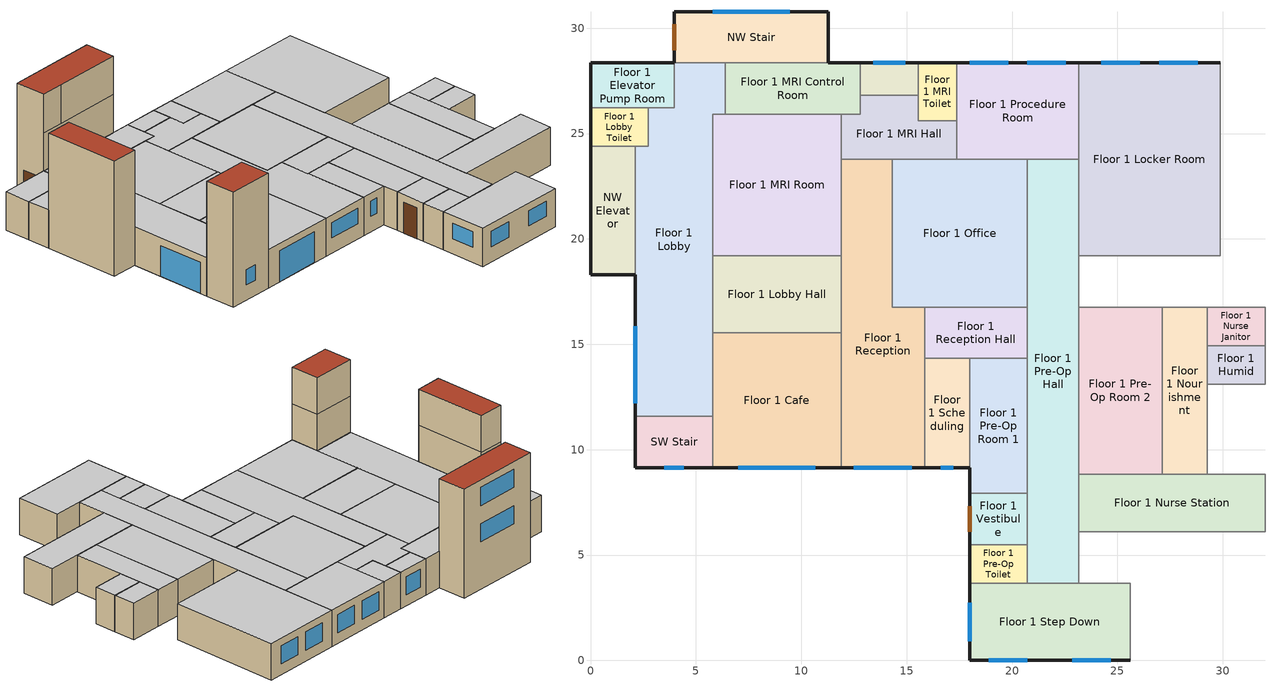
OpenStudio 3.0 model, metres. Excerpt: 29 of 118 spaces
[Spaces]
Floor 1 Locker Room
 floor ground (ext-slab): 29.87,28.35 29.87,19.2 23.16,19.2 23.16,28.35 z0
 wall outside (Steel Frame Non-res Ext Wall): 29.87,28.35 23.16,28.35 z0:3.05
 wall adiabatic (int-walls): 23.16,28.35 23.16,23.77 23.16,19.2 29.87,19.2 29.87,28.35 z0:3.05
 window (Window Non-res Fixed): 28.8,28.35 26.97,28.35 / 26.06,28.35 24.23,28.35 z0.91:2.44
 ceiling adiabatic (INT-FLOOR-UNDERSIDE): 29.87,19.2 29.87,28.35 23.16,28.35 23.16,19.2 z3.05
NW Stair
 floor ground (ext-slab): 11.28,30.78 11.28,28.35 3.96,28.35 3.96,30.78 z0
 wall outside (Steel Frame Non-res Ext Wall): 11.28,28.35 11.28,30.78 3.96,30.78 3.96,28.35 z0:9.14
 wall to Floor 1 MRI Control Room (int-walls): 6.4,28.35 11.28,28.35 z0:3.05
 wall to Floor 3 Office (int-walls): 5.79,28.35 11.28,28.35 z6.1:9.14
 wall to Floor 3 Elevator Hall (int-walls): 3.96,28.35 5.79,28.35 z6.1:9.14
 wall to Floor 2 Work (int-walls): 3.96,28.35 11.28,28.35 z3.05:6.1
 wall to Floor 1 Lobby (int-walls): 3.96,28.35 6.4,28.35 z0:3.05
 window (Window Non-res Fixed): 9.45,30.78 5.79,30.78 z7.01:8.53; 9.45,30.78 5.79,30.78 z3.96:5.49
 door (Swinging Door Non-res): 3.96,30.18 3.96,28.96 z0:2.44
 roof outside (IEAD Non-res Roof): 11.28,28.35 11.28,30.78 3.96,30.78 3.96,28.35 z9.14
Floor 1 Step Down
 floor ground (ext-slab): 25.6,3.66 25.6,0 17.98,0 17.98,3.66 z0
 wall outside (Steel Frame Non-res Ext Wall): 17.98,3.66 17.98,0 25.6,0 z0:3.05
 wall adiabatic (int-walls): 25.6,0 25.6,3.66 17.98,3.66 z0:3.05
 window (Window Non-res Fixed): 17.98,2.74 17.98,0.91 / 18.9,0 20.73,0 / 22.86,0 24.69,0 z1.22:2.44
 ceiling adiabatic (INT-FLOOR-UNDERSIDE): 25.6,0 25.6,3.66 17.98,3.66 17.98,0 z3.05
Floor 1 Lobby
 floor ground (ext-slab): 6.4,28.35 6.4,25.91 5.79,25.91 5.79,11.58 2.13,11.58 2.13,24.38 2.74,24.38 2.74,26.21 3.96,26.21 3.96,28.35 z0
 wall outside (Steel Frame Non-res Ext Wall): 2.13,18.29 2.13,11.58 z0:3.05
 wall adiabatic (int-walls): 5.79,11.58 5.79,25.91 6.4,25.91 6.4,28.35 / 3.96,28.35 3.96,26.21 2.74,26.21 2.74,24.38 2.13,24.38 z0:3.05
 wall to NW Elevator (int-walls): 2.13,24.38 2.13,18.29 z0:3.05
 wall to SW Stair (int-walls): 2.13,11.58 5.79,11.58 z0:3.05
 window (Window Non-res Fixed): 2.13,15.85 2.13,12.19 z0.03:2.46
 ceiling adiabatic (INT-FLOOR-UNDERSIDE): 5.79,11.58 5.79,25.91 6.4,25.91 6.4,28.35 3.96,28.35 3.96,26.21 2.74,26.21 2.74,24.38 2.13,24.38 2.13,11.58 z3.05
SW Stair
 floor ground (ext-slab): 5.79,11.58 5.79,9.14 2.13,9.14 2.13,11.58 z0
 wall outside (Steel Frame Non-res Ext Wall): 2.13,11.58 2.13,9.14 5.79,9.14 z0:9.14
 wall to Floor 2 Reception (int-walls): 5.79,9.14 5.79,11.58 2.13,11.58 z3.05:6.1
 wall to Floor 3 Undeveloped 2 (int-walls): 5.79,9.14 5.79,11.58 2.13,11.58 z6.1:9.14
 wall to Floor 1 Cafe (int-walls): 5.79,9.14 5.79,11.58 z0:3.05
 window (Window Non-res Fixed): 3.51,9.14 4.42,9.14 z1.22:2.44
 roof outside (IEAD Non-res Roof): 5.79,9.14 5.79,11.58 2.13,11.58 2.13,9.14 z9.14
Floor 1 Reception Hall
 floor ground (ext-slab): 20.73,16.76 20.73,14.33 15.85,14.33 15.85,16.76 z0
 wall adiabatic (int-walls): 15.85,16.76 15.85,14.33 20.73,14.33 20.73,16.76 15.85,16.76 z0:3.05
 ceiling adiabatic (INT-FLOOR-UNDERSIDE): 20.73,14.33 20.73,16.76 15.85,16.76 15.85,14.33 z3.05
Floor 1 Pre-Op Toilet
 floor ground (ext-slab): 20.73,5.49 20.73,3.66 17.98,3.66 17.98,5.49 z0
 wall outside (Steel Frame Non-res Ext Wall): 17.98,5.49 17.98,3.66 z0:3.05
 wall adiabatic (int-walls): 17.98,3.66 20.73,3.66 20.73,5.49 17.98,5.49 z0:3.05
 ceiling adiabatic (INT-FLOOR-UNDERSIDE): 20.73,3.66 20.73,5.49 17.98,5.49 17.98,3.66 z3.05
Floor 1 Vestibule
 floor ground (ext-slab): 20.73,7.92 20.73,5.49 17.98,5.49 17.98,7.92 z0
 wall outside (Steel Frame Non-res Ext Wall): 17.98,7.92 17.98,5.49 z0:3.05
 wall adiabatic (int-walls): 17.98,5.49 20.73,5.49 20.73,7.92 17.98,7.92 z0:3.05
 door (Swinging Door Non-res): 17.98,7.32 17.98,6.1 z0:2.44
 ceiling adiabatic (INT-FLOOR-UNDERSIDE): 20.73,5.49 20.73,7.92 17.98,7.92 17.98,5.49 z3.05
Floor 1 Dressing Room
 floor ground (ext-slab): 15.54,28.35 15.54,26.82 12.8,26.82 12.8,28.35 z0
 wall outside (Steel Frame Non-res Ext Wall): 15.54,28.35 12.8,28.35 z0:3.05
 wall adiabatic (int-walls): 12.8,28.35 12.8,26.82 15.54,26.82 15.54,28.35 z0:3.05
 window (Window Non-res Fixed): 14.94,28.35 13.41,28.35 z0.91:2.44
 ceiling adiabatic (INT-FLOOR-UNDERSIDE): 15.54,26.82 15.54,28.35 12.8,28.35 12.8,26.82 z3.05
Floor 1 Reception
 floor ground (ext-slab): 14.33,23.77 14.33,16.76 15.85,16.76 15.85,9.14 11.89,9.14 11.89,23.77 z0
 wall outside (Steel Frame Non-res Ext Wall): 11.89,9.14 15.85,9.14 z0:3.05
 wall adiabatic (int-walls): 15.85,9.14 15.85,16.76 14.33,16.76 14.33,23.77 11.89,23.77 11.89,9.14 z0:3.05
 window (Window Non-res Fixed): 12.5,9.14 15.24,9.14 z1.22:2.44
 ceiling adiabatic (INT-FLOOR-UNDERSIDE): 15.85,9.14 15.85,16.76 14.33,16.76 14.33,23.77 11.89,23.77 11.89,9.14 z3.05
Floor 1 MRI Hall
 floor ground (ext-slab): 15.54,26.82 15.54,25.6 17.37,25.6 17.37,23.77 11.89,23.77 11.89,25.91 12.8,25.91 12.8,26.82 z0
 wall adiabatic (int-walls): 12.8,26.82 12.8,25.91 11.89,25.91 11.89,23.77 14.33,23.77 17.37,23.77 17.37,25.6 15.54,25.6 15.54,26.82 12.8,26.82 z0:3.05
 ceiling adiabatic (INT-FLOOR-UNDERSIDE): 17.37,23.77 17.37,25.6 15.54,25.6 15.54,26.82 12.8,26.82 12.8,25.91 11.89,25.91 11.89,23.77 z3.05
Floor 1 Nourishment
 floor ground (ext-slab): 29.26,16.76 29.26,8.84 27.13,8.84 27.13,16.76 z0
 wall adiabatic (int-walls): 27.13,16.76 27.13,8.84 29.26,8.84 29.26,16.76 27.13,16.76 z0:3.05
 ceiling adiabatic (INT-FLOOR-UNDERSIDE): 29.26,8.84 29.26,16.76 27.13,16.76 27.13,8.84 z3.05
Floor 1 MRI Control Room
 floor ground (ext-slab): 12.8,28.35 12.8,25.91 6.4,25.91 6.4,28.35 z0
 wall outside (Steel Frame Non-res Ext Wall): 12.8,28.35 11.28,28.35 z0:3.05
 wall adiabatic (int-walls): 6.4,28.35 6.4,25.91 12.8,25.91 12.8,28.35 z0:3.05
 ceiling adiabatic (INT-FLOOR-UNDERSIDE): 12.8,25.91 12.8,28.35 6.4,28.35 6.4,25.91 z3.05
Floor 1 Office
 floor ground (ext-slab): 20.73,23.77 20.73,16.76 14.33,16.76 14.33,23.77 z0
 wall adiabatic (int-walls): 20.73,16.76 20.73,23.77 14.33,23.77 14.33,16.76 20.73,16.76 z0:3.05
 ceiling adiabatic (INT-FLOOR-UNDERSIDE): 20.73,16.76 20.73,23.77 14.33,23.77 14.33,16.76 z3.05
Floor 1 Nurse Janitor
 floor ground (ext-slab): 32,16.76 32,14.94 29.26,14.94 29.26,16.76 z0
 wall adiabatic (int-walls): 32,14.94 32,16.76 29.26,16.76 29.26,14.94 32,14.94 z0:3.05
 ceiling adiabatic (INT-FLOOR-UNDERSIDE): 32,14.94 32,16.76 29.26,16.76 29.26,14.94 z3.05
Floor 1 MRI Room
 floor ground (ext-slab): 11.89,25.91 11.89,19.2 5.79,19.2 5.79,25.91 z0
 wall adiabatic (int-walls): 11.89,19.2 11.89,23.77 11.89,25.91 6.4,25.91 5.79,25.91 5.79,19.2 11.89,19.2 z0:3.05
 ceiling adiabatic (INT-FLOOR-UNDERSIDE): 11.89,19.2 11.89,25.91 5.79,25.91 5.79,19.2 z3.05
Floor 1 MRI Toilet
 floor ground (ext-slab): 17.37,28.35 17.37,25.6 15.54,25.6 15.54,28.35 z0
 wall outside (Steel Frame Non-res Ext Wall): 17.37,28.35 15.54,28.35 z0:3.05
 wall adiabatic (int-walls): 15.54,28.35 15.54,25.6 17.37,25.6 17.37,28.35 z0:3.05
 ceiling adiabatic (INT-FLOOR-UNDERSIDE): 17.37,25.6 17.37,28.35 15.54,28.35 15.54,25.6 z3.05
Floor 1 Pre-Op Hall
 floor ground (ext-slab): 23.16,23.77 23.16,3.66 20.73,3.66 20.73,23.77 z0
 wall adiabatic (int-walls): 20.73,23.77 20.73,3.66 23.16,3.66 23.16,23.77 20.73,23.77 z0:3.05
 ceiling adiabatic (INT-FLOOR-UNDERSIDE): 23.16,3.66 23.16,23.77 20.73,23.77 20.73,3.66 z3.05
Floor 1 Lobby Hall
 floor ground (ext-slab): 11.89,19.2 11.89,15.54 5.79,15.54 5.79,19.2 z0
 wall adiabatic (int-walls): 11.89,19.2 5.79,19.2 5.79,15.54 11.89,15.54 11.89,19.2 z0:3.05
 ceiling adiabatic (INT-FLOOR-UNDERSIDE): 11.89,15.54 11.89,19.2 5.79,19.2 5.79,15.54 z3.05
Floor 1 Cafe
 floor ground (ext-slab): 11.89,15.54 11.89,9.14 5.79,9.14 5.79,15.54 z0
 wall outside (Steel Frame Non-res Ext Wall): 5.79,9.14 11.89,9.14 z0:3.05
 wall adiabatic (int-walls): 11.89,9.14 11.89,15.54 5.79,15.54 5.79,11.58 z0:3.05
 window (Window Non-res Fixed): 7.01,9.14 10.67,9.14 z0.03:2.46
 ceiling adiabatic (INT-FLOOR-UNDERSIDE): 11.89,9.14 11.89,15.54 5.79,15.54 5.79,9.14 z3.05
Floor 1 Humid
 floor ground (ext-slab): 32,14.94 32,13.11 29.26,13.11 29.26,14.94 z0
 wall adiabatic (int-walls): 32,14.94 29.26,14.94 29.26,13.11 32,13.11 32,14.94 z0:3.05
 ceiling adiabatic (INT-FLOOR-UNDERSIDE): 32,13.11 32,14.94 29.26,14.94 29.26,13.11 z3.05
Floor 1 Scheduling
 floor ground (ext-slab): 17.98,14.33 17.98,9.14 15.85,9.14 15.85,14.33 z0
 wall outside (Steel Frame Non-res Ext Wall): 15.85,9.14 17.98,9.14 z0:3.05
 wall adiabatic (int-walls): 17.98,9.14 17.98,14.33 15.85,14.33 15.85,9.14 z0:3.05
 window (Window Non-res Fixed): 16.61,9.14 17.22,9.14 z1.22:2.44
 ceiling adiabatic (INT-FLOOR-UNDERSIDE): 17.98,9.14 17.98,14.33 15.85,14.33 15.85,9.14 z3.05
Floor 1 Nurse Station
 floor ground (ext-slab): 32,8.84 32,6.1 23.16,6.1 23.16,8.84 z0
 wall adiabatic (int-walls): 23.16,8.84 23.16,6.1 32,6.1 32,8.84 23.16,8.84 z0:3.05
 ceiling adiabatic (INT-FLOOR-UNDERSIDE): 32,6.1 32,8.84 23.16,8.84 23.16,6.1 z3.05
Floor 1 Pre-Op Room 1
 floor ground (ext-slab): 20.73,14.33 20.73,7.92 17.98,7.92 17.98,14.33 z0
 wall outside (Steel Frame Non-res Ext Wall): 17.98,9.14 17.98,7.92 z0:3.05
 wall adiabatic (int-walls): 17.98,7.92 20.73,7.92 20.73,14.33 17.98,14.33 17.98,9.14 z0:3.05
 ceiling adiabatic (INT-FLOOR-UNDERSIDE): 20.73,7.92 20.73,14.33 17.98,14.33 17.98,7.92 z3.05
Floor 1 Pre-Op Room 2
 floor ground (ext-slab): 27.13,16.76 27.13,8.84 23.16,8.84 23.16,16.76 z0
 wall adiabatic (int-walls): 27.13,8.84 27.13,16.76 23.16,16.76 23.16,8.84 27.13,8.84 z0:3.05
 ceiling adiabatic (INT-FLOOR-UNDERSIDE): 27.13,8.84 27.13,16.76 23.16,16.76 23.16,8.84 z3.05
Floor 1 Procedure Room
 floor ground (ext-slab): 23.16,28.35 23.16,23.77 17.37,23.77 17.37,28.35 z0
 wall outside (Steel Frame Non-res Ext Wall): 23.16,28.35 17.37,28.35 z0:3.05
 wall adiabatic (int-walls): 17.37,28.35 17.37,23.77 23.16,23.77 23.16,28.35 z0:3.05
 window (Window Non-res Fixed): 19.81,28.35 17.98,28.35 / 22.56,28.35 20.73,28.35 z0.91:2.44
 ceiling adiabatic (INT-FLOOR-UNDERSIDE): 23.16,23.77 23.16,28.35 17.37,28.35 17.37,23.77 z3.05
Floor 1 Lobby Toilet
 floor ground (ext-slab): 2.74,26.21 2.74,24.38 0,24.38 0,26.21 z0
 wall outside (Steel Frame Non-res Ext Wall): 0,26.21 0,24.38 z0:3.05
 wall to NW Elevator (int-walls): 0,24.38 2.13,24.38 z0:3.05
 wall adiabatic (int-walls): 2.13,24.38 2.74,24.38 2.74,26.21 0,26.21 z0:3.05
 ceiling adiabatic (INT-FLOOR-UNDERSIDE): 2.74,24.38 2.74,26.21 0,26.21 0,24.38 z3.05
Floor 1 Elevator Pump Room
 floor ground (ext-slab): 3.96,28.35 3.96,26.21 0,26.21 0,28.35 z0
 wall outside (Steel Frame Non-res Ext Wall): 3.96,28.35 0,28.35 0,26.21 z0:3.05
 wall adiabatic (int-walls): 0,26.21 3.96,26.21 3.96,28.35 z0:3.05
 ceiling adiabatic (INT-FLOOR-UNDERSIDE): 3.96,26.21 3.96,28.35 0,28.35 0,26.21 z3.05
NW Elevator
 floor ground (ext-slab): 2.13,24.38 2.13,18.29 0,18.29 0,24.38 z0
 wall outside (Steel Frame Non-res Ext Wall): 0,24.38 0,18.29 2.13,18.29 z0:9.14
 wall to Floor 3 Office Toilet (int-walls): 2.13,24.38 0,24.38 z6.1:9.14
 wall to Floor 2 Work Toilet (int-walls): 2.13,24.38 0,24.38 z3.05:6.1
 wall to Floor 2 Work (int-walls): 2.13,18.29 2.13,24.38 z3.05:6.1
 wall to Floor 3 Elevator Hall (int-walls): 2.13,18.29 2.13,24.38 z6.1:9.14
 roof outside (IEAD Non-res Roof): 2.13,18.29 2.13,24.38 0,24.38 0,18.29 z9.14
[Site]
USA IL-CHICAGO-OHARE: Latitude {deg}=41.77; Longitude {deg}=-87.75; Time Zone {hr}=-6; Elevation {m}=190; Terrain=City
[Building]
Ref Bldg OutPatient New2004_v1.3_5.0: North Axis {deg}=0
[SizingPeriod:DesignDay] Barometric Pressure {Pa}=99063; Rain Indicator=0; Snow Indicator=0; Day of Month=21; Daylight Saving Time Indicator=0; Humidity Indicating Type=Wetbulb; Solar Model Indicator=ASHRAEClearSky
Name | Maximum Dry-Bulb Temperature {C} | Daily Dry-Bulb Temperature Range {deltaC} | Humidity Indicating Conditions at Maximum Dry-Bulb | Wind Speed {m/s} | Wind Direction {deg} | Sky Clearness | Month | Day Type
CHICAGO Ann Htg 99.6% Condns DB | -20.6 | 0 | -20.6 | 4.9 | 270 | 0 | 1 | WinterDesignDay
CHICAGO Ann Clg .4% Condns WB=>MDB | 31.2 | 10.7 | 25.5 | 5.3 | 230 | 1 | 7 | SummerDesignDay
[ClimateZones]
Climate Zone Institution Name 1=ASHRAE; Climate Zone Document Name 1=ANSI/ASHRAE Standard 169; Climate Zone Document Year 1=2006; Climate Zone Institution Name 2=CEC; Climate Zone Document Name 2=California Climate Zone Descriptions; Climate Zone Document Year 2=1995
[Construction]
ext-slab: HW CONCRETE, CP02 CARPET PAD
Steel Frame Non-res Ext Wall: Wood Siding, Steel Frame NonRes Wall Insulation, 1/2IN Gypsum
int-walls: 1/2IN Gypsum, 1/2IN Gypsum
IEAD Non-res Roof: Roof Membrane, IEAD NonRes Roof Insulation, Metal Decking
INT-FLOOR-UNDERSIDE: CP02 CARPET PAD, MAT-CC05 4 HW CONCRETE
Window Non-res Fixed: NonRes Fixed Assembly Window
Swinging Door Non-res: Opaque Door panel NonRes
InteriorFurnishings: Std Wood 6inch
[Material] Thermal Absorptance=0.9
Name | Roughness | Thickness {m} | Conductivity {W/m-K} | Density {kg/m3} | Specific Heat {J/kg-K} | Solar Absorptance | Visible Absorptance
HW CONCRETE | Rough | 0.2032 | 1.311 | 2240 | 836.8 | 0.7 | 0.7
Wood Siding | MediumSmooth | 0.01 | 0.11 | 544.62 | 1210 | 0.78 | 0.78
Steel Frame NonRes Wall Insulation | MediumRough | 0.0870565 | 0.049 | 265 | 836.8 | 0.7 | 0.7
1/2IN Gypsum | Smooth | 0.0127 | 0.16 | 784.9 | 830 | 0.92 | 0.92
Roof Membrane | VeryRough | 0.0095 | 0.16 | 1121.29 | 1460 | 0.7 | 0.7
IEAD NonRes Roof Insulation | MediumRough | 0.127339 | 0.049 | 265 | 836.8 | 0.7 | 0.7
Metal Decking | MediumSmooth | 0.0015 | 45.006 | 7680 | 418.4 | 0.7 | 0.3
MAT-CC05 4 HW CONCRETE | Rough | 0.1016 | 1.311 | 2240 | 836.8 | 0.7 | 0.7
Std Wood 6inch | MediumSmooth | 0.15 | 0.12 | 540 | 1210 | 0.7 | 0.7
[Material:NoMass] Thermal Absorptance=0.9; Solar Absorptance=0.7
Name | Roughness | Thermal Resistance {m2-K/W} | Visible Absorptance
CP02 CARPET PAD | VeryRough | 0.2165 | 0.8
Opaque Door panel NonRes | MediumRough | 0.101897 | 0.7
[WindowMaterial:SimpleGlazingSystem]
NonRes Fixed Assembly Window: U-Factor {W/m2-K}=3.23646; Solar Heat Gain Coefficient=0.39
[ThermalZone] Multiplier=1; Use Ideal Air Loads=No
Name | Thermostat
Floor 1 Locker Room Thermal Zone | Typical DualSPSched
Floor 1 Dressing Room Thermal Zone | ThermostatSetpoint:DualSetpoint #4
NW Stair Thermal Zone; Floor 1 Elevator Pump Room Thermal Zone; Floor 1 Lobby Toilet Thermal Zone; Floor 1 MRI Toilet Thermal Zone; Floor 1 Nurse Janitor Thermal Zone; Floor 1 Pre-Op Toilet Thermal Zone; NW Elevator Thermal Zone; SW Stair Thermal Zone
Floor 1 Cafe Thermal Zone | ThermostatSetpoint:DualSetpoint #8
Floor 1 Humid Thermal Zone | ThermostatSetpoint:DualSetpoint #11
Floor 1 Lobby Thermal Zone | ThermostatSetpoint:DualSetpoint #14
Floor 1 Lobby Hall Thermal Zone | ThermostatSetpoint:DualSetpoint #15
Floor 1 MRI Control Room Thermal Zone | ThermostatSetpoint:DualSetpoint #19
Floor 1 MRI Hall Thermal Zone | ThermostatSetpoint:DualSetpoint #20
Floor 1 MRI Room Thermal Zone | ThermostatSetpoint:DualSetpoint #21
Floor 1 Nourishment Thermal Zone | ThermostatSetpoint:DualSetpoint #23
Floor 1 Nurse Station Thermal Zone | ThermostatSetpoint:DualSetpoint #25
Floor 1 Office Thermal Zone | ThermostatSetpoint:DualSetpoint #26
Floor 1 Pre-Op Hall Thermal Zone | ThermostatSetpoint:DualSetpoint #30
Floor 1 Pre-Op Room 1 Thermal Zone | ThermostatSetpoint:DualSetpoint #31
Floor 1 Pre-Op Room 2 Thermal Zone | ThermostatSetpoint:DualSetpoint #33
Floor 1 Procedure Room Thermal Zone | ThermostatSetpoint:DualSetpoint #36
Floor 1 Reception Thermal Zone | ThermostatSetpoint:DualSetpoint #37
Floor 1 Reception Hall Thermal Zone | ThermostatSetpoint:DualSetpoint #38
Floor 1 Scheduling Thermal Zone | ThermostatSetpoint:DualSetpoint #40
Floor 1 Step Down Thermal Zone | ThermostatSetpoint:DualSetpoint #43
Floor 1 Vestibule Thermal Zone | ThermostatSetpoint:DualSetpoint #47
[Sizing:Zone] Zone Cooling Design Supply Air Temperature Input Method=SupplyAirTemperature; Zone Cooling Design Supply Air Temperature Difference {deltaC}=11.11; Zone Heating Design Supply Air Temperature Input Method=SupplyAirTemperature; Zone Heating Design Supply Air Temperature Difference {deltaC}=11.11; Zone Cooling Design Supply Air Humidity Ratio {kg-H2O/kg-air}=0.0085; Zone Heating Design Supply Air Humidity Ratio {kg-H2O/kg-air}=0.008; Heating Design Air Flow Method=DesignDay; Account for Dedicated Outdoor Air System=No; Dedicated Outdoor Air System Control Strategy=NeutralSupplyAir; Dedicated Outdoor Air Low Setpoint Temperature for Design {C}=autosize; Dedicated Outdoor Air High Setpoint Temperature for Design {C}=autosize
Name | Zone Cooling Design Supply Air Temperature {C} | Zone Heating Design Supply Air Temperature {C} | Cooling Design Air Flow Method | Cooling Minimum Air Flow {m3/s}
Floor 1 Locker Room Thermal Zone; Floor 1 Scrub Thermal Zone; Floor 1 Dressing Room Thermal Zone; Floor 1 Bio Haz Thermal Zone; Floor 1 Cafe Thermal Zone; Floor 1 Dictation Thermal Zone; Floor 1 Humid Thermal Zone; Floor 1 IT Hall Thermal Zone; Floor 1 IT Room Thermal Zone; Floor 1 Lobby Thermal Zone; Floor 1 Lobby Hall Thermal Zone; Floor 1 Locker Room Hall Thermal Zone; Floor 1 Lounge Thermal Zone; Floor 1 MRI Hall Thermal Zone; Floor 1 Med Gas Thermal Zone; Floor 1 Nourishment Thermal Zone; Floor 1 Nurse Hall Thermal Zone; Floor 1 Nurse Station Thermal Zone; Floor 1 Office Thermal Zone; Floor 1 Pre-Op Hall Thermal Zone; Floor 1 Sterile Storage Thermal Zone; Floor 1 Reception Thermal Zone; Floor 1 Reception Hall Thermal Zone; Floor 1 Scheduling Thermal Zone; Floor 1 Sterile Hall Thermal Zone; Floor 1 Sub-Sterile Thermal Zone; Floor 1 Utility Hall Thermal Zone; Floor 1 Vestibule Thermal Zone | 11.1 | 40 | DesignDayWithLimit
Floor 3 Physical Therapy 1 Thermal Zone | 12.8 | 40 | DesignDayWithLimit | 0.613532
Floor 3 Dressing Room Thermal Zone; Floor 3 Office Hall Thermal Zone; Floor 3 Lounge Thermal Zone; Floor 2 Conference Thermal Zone; Floor 2 Dictation Thermal Zone; Floor 2 Exam Hall 2 Thermal Zone; Floor 2 Exam Hall 1 Thermal Zone; Floor 2 Exam Hall 3 Thermal Zone; Floor 2 Exam Hall 4 Thermal Zone; Floor 2 Exam Hall 5 Thermal Zone; Floor 2 Exam Hall 6 Thermal Zone; Floor 2 Lounge Thermal Zone; Floor 2 Nurse Station 1 Thermal Zone; Floor 2 Nurse Station 2 Thermal Zone; Floor 2 Office Hall Thermal Zone; Floor 2 Reception Thermal Zone; Floor 2 Reception Hall Thermal Zone; Floor 2 Scheduling 1 Thermal Zone; Floor 2 Scheduling 2 Thermal Zone; Floor 2 Work Thermal Zone; Floor 2 Work Hall Thermal Zone; Floor 3 Elevator Hall Thermal Zone; Floor 3 Humid Thermal Zone; Floor 3 Locker Thermal Zone; Floor 3 Mechanical Hall Thermal Zone | 12.8 | 40 | DesignDayWithLimit
NW Stair Thermal Zone; Floor 1 Electrical Room Thermal Zone; Floor 1 Elevator Pump Room Thermal Zone; Floor 1 Lobby Toilet Thermal Zone; Floor 1 MRI Toilet Thermal Zone; Floor 1 Nurse Janitor Thermal Zone; Floor 1 Nurse Toilet Thermal Zone; Floor 1 Pre-Op Toilet Thermal Zone; Floor 1 Storage Thermal Zone; Floor 1 Utility Janitor Thermal Zone; Floor 1 Utility Room Thermal Zone; Floor 2 Conference Toilet Thermal Zone; Floor 2 Janitor Thermal Zone; Floor 2 Reception Toilet Thermal Zone; Floor 2 Storage 1 Thermal Zone; Floor 2 Storage 2 Thermal Zone; Floor 2 Storage 3 Thermal Zone; Floor 2 Utility Thermal Zone; Floor 2 Work Toilet Thermal Zone; Floor 3 Janitor Thermal Zone; Floor 3 Lounge Toilet Thermal Zone; Floor 3 Mechanical Thermal Zone; Floor 3 Office Toilet Thermal Zone; Floor 3 Physical Therapy Toilet Thermal Zone; Floor 3 Storage 1 Thermal Zone; Floor 3 Storage 2 Thermal Zone; Floor 3 Undeveloped 1 Thermal Zone; Floor 3 Undeveloped 2 Thermal Zone; Floor 3 Utility Thermal Zone; NE Stair Thermal Zone; NW Elevator Thermal Zone; SW Stair Thermal Zone | 14 | 40 | DesignDay
Floor 1 Anesthesia Thermal Zone | 11.1 | 40 | DesignDayWithLimit | 0.06796
Floor 1 Clean Work Thermal Zone | 11.1 | 40 | DesignDayWithLimit | 0.051914
Floor 1 Clean Thermal Zone | 11.1 | 40 | DesignDayWithLimit | 0.039644
Floor 1 MRI Control Room Thermal Zone | 11.1 | 40 | DesignDayWithLimit | 0.079287
Floor 1 MRI Room Thermal Zone | 11.1 | 40 | DesignDayWithLimit | 0.207657
Floor 1 Operating Room 1 Thermal Zone | 11.1 | 40 | DesignDayWithLimit | 0.54274
Floor 1 Operating Room 2 Thermal Zone | 11.1 | 40 | DesignDayWithLimit | 0.566337
Floor 1 Operating Room 3 Thermal Zone | 11.1 | 40 | DesignDayWithLimit | 0.561617
Floor 1 PACU Thermal Zone | 11.1 | 40 | DesignDayWithLimit | 0.05097
Floor 1 Pre-Op Room 1 Thermal Zone | 11.1 | 40 | DesignDayWithLimit | 0.089198
Floor 1 Pre-Op Room 2 Thermal Zone | 11.1 | 40 | DesignDayWithLimit | 0.159518
Floor 1 Soil Thermal Zone | 11.1 | 40 | DesignDayWithLimit | 0.099109
Floor 1 Procedure Room Thermal Zone | 11.1 | 40 | DesignDayWithLimit | 0.336263
Floor 1 Recovery Room Thermal Zone | 11.1 | 40 | DesignDayWithLimit | 0.254852
Floor 1 Soil Hold Thermal Zone | 11.1 | 40 | DesignDayWithLimit | 0.044048
Floor 1 Soil Work Thermal Zone; Floor 1 Step Down Thermal Zone | 11.1 | 40 | DesignDayWithLimit | 0.141584
Floor 2 Exam 1 Thermal Zone | 12.8 | 50 | DesignDayWithLimit | 0.169901
Floor 2 Exam 2 Thermal Zone | 12.8 | 40 | DesignDayWithLimit | 0.254852
Floor 2 Exam 3 Thermal Zone | 12.8 | 40 | DesignDayWithLimit | 0.339802
Floor 2 Exam 4 Thermal Zone | 12.8 | 40 | DesignDayWithLimit | 0.039644
Floor 2 Exam 5 Thermal Zone | 12.8 | 40 | DesignDayWithLimit | 0.165182
Floor 2 Exam 6 Thermal Zone | 12.8 | 50 | DesignDayWithLimit | 0.106188
Floor 2 Exam 7 Thermal Zone | 12.8 | 40 | DesignDayWithLimit | 0.373782
Floor 2 Exam 8 Thermal Zone | 12.8 | 50 | DesignDayWithLimit | 0.127426
Floor 2 Exam 9 Thermal Zone | 12.8 | 40 | DesignDayWithLimit | 0.186891
Floor 2 Office Thermal Zone; Floor 3 Office Thermal Zone; Floor 3 Work Thermal Zone | 12.8 | 50 | DesignDayWithLimit
Floor 2 X-Ray Thermal Zone | 12.8 | 40 | DesignDayWithLimit | 0.424753
Floor 3 Physical Therapy 2 Thermal Zone | 12.8 | 40 | DesignDayWithLimit | 0.279393
Floor 3 Treatment Thermal Zone | 12.8 | 40 | DesignDayWithLimit | 0.224647
[Space] Part of Total Floor Area=Yes
Name | Thermal Zone | Design Specification Outdoor Air Object
Floor 1 Locker Room | Floor 1 Locker Room Thermal Zone | SZ DSOA Floor 1 Locker Room
Floor 1 Dressing Room | Floor 1 Dressing Room Thermal Zone | SZ DSOA Floor 1 Dressing Room
NW Stair | NW Stair Thermal Zone
Floor 1 Cafe | Floor 1 Cafe Thermal Zone | SZ DSOA Floor 1 Cafe
Floor 1 Elevator Pump Room | Floor 1 Elevator Pump Room Thermal Zone
Floor 1 Humid | Floor 1 Humid Thermal Zone | SZ DSOA Floor 1 Humid
Floor 1 Lobby | Floor 1 Lobby Thermal Zone | SZ DSOA Floor 1 Lobby
Floor 1 Lobby Hall | Floor 1 Lobby Hall Thermal Zone | SZ DSOA Floor 1 Lobby Hall
Floor 1 Lobby Toilet | Floor 1 Lobby Toilet Thermal Zone
Floor 1 MRI Control Room | Floor 1 MRI Control Room Thermal Zone | SZ DSOA Floor 1 MRI Control Room
Floor 1 MRI Hall | Floor 1 MRI Hall Thermal Zone | SZ DSOA Floor 1 MRI Hall
Floor 1 MRI Room | Floor 1 MRI Room Thermal Zone | SZ DSOA Floor 1 MRI Room
Floor 1 MRI Toilet | Floor 1 MRI Toilet Thermal Zone
Floor 1 Nourishment | Floor 1 Nourishment Thermal Zone | SZ DSOA Floor 1 Nourishment
Floor 1 Nurse Janitor | Floor 1 Nurse Janitor Thermal Zone
Floor 1 Nurse Station | Floor 1 Nurse Station Thermal Zone | SZ DSOA Floor 1 Nurse Station
Floor 1 Office | Floor 1 Office Thermal Zone | SZ DSOA Floor 1 Office
Floor 1 Pre-Op Hall | Floor 1 Pre-Op Hall Thermal Zone | SZ DSOA Floor 1 Pre-Op Hall
Floor 1 Pre-Op Room 1 | Floor 1 Pre-Op Room 1 Thermal Zone | SZ DSOA Floor 1 Pre-Op Room 1
Floor 1 Pre-Op Room 2 | Floor 1 Pre-Op Room 2 Thermal Zone | SZ DSOA Floor 1 Pre-Op Room 2
Floor 1 Pre-Op Toilet | Floor 1 Pre-Op Toilet Thermal Zone
Floor 1 Procedure Room | Floor 1 Procedure Room Thermal Zone | SZ DSOA Floor 1 Procedure Room
Floor 1 Reception | Floor 1 Reception Thermal Zone | SZ DSOA Floor 1 Reception
Floor 1 Reception Hall | Floor 1 Reception Hall Thermal Zone | SZ DSOA Floor 1 Reception Hall
Floor 1 Scheduling | Floor 1 Scheduling Thermal Zone | SZ DSOA Floor 1 Scheduling
Floor 1 Step Down | Floor 1 Step Down Thermal Zone | SZ DSOA Floor 1 Step Down
Floor 1 Vestibule | Floor 1 Vestibule Thermal Zone | SZ DSOA Floor 1 Vestibule
NW Elevator | NW Elevator Thermal Zone
SW Stair | SW Stair Thermal Zone
[ThermostatSetpoint:DualSetpoint] Heating Setpoint Temperature Schedule=HTGSETP_SCH; Cooling Setpoint Temperature Schedule=CLGSETP_SCH
Typical DualSPSched; ThermostatSetpoint:DualSetpoint #4; ThermostatSetpoint:DualSetpoint #8; ThermostatSetpoint:DualSetpoint #11; ThermostatSetpoint:DualSetpoint #14; ThermostatSetpoint:DualSetpoint #15; ThermostatSetpoint:DualSetpoint #19; ThermostatSetpoint:DualSetpoint #20; ThermostatSetpoint:DualSetpoint #21; ThermostatSetpoint:DualSetpoint #23; ThermostatSetpoint:DualSetpoint #25; ThermostatSetpoint:DualSetpoint #26; ThermostatSetpoint:DualSetpoint #30; ThermostatSetpoint:DualSetpoint #31; ThermostatSetpoint:DualSetpoint #33; ThermostatSetpoint:DualSetpoint #36; ThermostatSetpoint:DualSetpoint #37; ThermostatSetpoint:DualSetpoint #38; ThermostatSetpoint:DualSetpoint #40; ThermostatSetpoint:DualSetpoint #43; ThermostatSetpoint:DualSetpoint #47
[Lights:Definition] Design Level Calculation Method=Watts/Area; Fraction Radiant=0.7; Fraction Visible=0.2; Return Air Fraction=0; Return Air Fraction Calculated from Plenum Temperature=No
Name | Watts per Space Floor Area {W/m2}
Floor 1 Scheduling_Lights Definition; Floor 1 Dressing Room_Lights Definition; Floor 1 Humid_Lights Definition; Floor 1 Office_Lights Definition | 11.84
Floor 1 Pre-Op Room 1_Lights Definition; Floor 1 Pre-Op Room 2_Lights Definition | 7.53
Floor 1 Cafe_Lights Definition; Floor 1 Elevator Pump Room_Lights Definition; Floor 1 Lobby Toilet_Lights Definition; Floor 1 MRI Toilet_Lights Definition; Floor 1 Nurse Janitor_Lights Definition; Floor 1 Pre-Op Toilet_Lights Definition | 9.69
Floor 1 Lobby Hall_Lights Definition; Floor 1 MRI Hall_Lights Definition; Floor 1 Nourishment_Lights Definition; Floor 1 Nurse Station_Lights Definition; Floor 1 Pre-Op Hall_Lights Definition; Floor 1 Reception Hall_Lights Definition; Floor 1 Vestibule_Lights Definition; NW Elevator_Lights Definition; NW Stair_Lights Definition; SW Stair_Lights Definition | 10.76
Floor 1 Lobby_Lights Definition; Floor 1 Reception_Lights Definition | 13.99
Floor 1 Locker Room_Lights Definition; Floor 1 Step Down_Lights Definition | 8.61
Floor 1 MRI Control Room_Lights Definition; Floor 1 MRI Room_Lights Definition | 4.31
Floor 1 Procedure Room_Lights Definition | 23.68
[Lights] Schedule=BLDG_LIGHT_SCH; Fraction Replaceable=1
Name | Lights Definition | Space or SpaceType
Floor 1 Scheduling_Lights | Floor 1 Scheduling_Lights Definition | Floor 1 Scheduling
Floor 1 Pre-Op Room 1_Lights | Floor 1 Pre-Op Room 1_Lights Definition | Floor 1 Pre-Op Room 1
Floor 1 Cafe_Lights | Floor 1 Cafe_Lights Definition | Floor 1 Cafe
Floor 1 Dressing Room_Lights | Floor 1 Dressing Room_Lights Definition | Floor 1 Dressing Room
Floor 1 Elevator Pump Room_Lights | Floor 1 Elevator Pump Room_Lights Definition | Floor 1 Elevator Pump Room
Floor 1 Humid_Lights | Floor 1 Humid_Lights Definition | Floor 1 Humid
Floor 1 Lobby Hall_Lights | Floor 1 Lobby Hall_Lights Definition | Floor 1 Lobby Hall
Floor 1 Lobby Toilet_Lights | Floor 1 Lobby Toilet_Lights Definition | Floor 1 Lobby Toilet
Floor 1 Lobby_Lights | Floor 1 Lobby_Lights Definition | Floor 1 Lobby
Floor 1 Locker Room_Lights | Floor 1 Locker Room_Lights Definition | Floor 1 Locker Room
Floor 1 MRI Control Room_Lights | Floor 1 MRI Control Room_Lights Definition | Floor 1 MRI Control Room
Floor 1 MRI Hall_Lights | Floor 1 MRI Hall_Lights Definition | Floor 1 MRI Hall
Floor 1 MRI Room_Lights | Floor 1 MRI Room_Lights Definition | Floor 1 MRI Room
Floor 1 MRI Toilet_Lights | Floor 1 MRI Toilet_Lights Definition | Floor 1 MRI Toilet
Floor 1 Nourishment_Lights | Floor 1 Nourishment_Lights Definition | Floor 1 Nourishment
Floor 1 Nurse Janitor_Lights | Floor 1 Nurse Janitor_Lights Definition | Floor 1 Nurse Janitor
Floor 1 Nurse Station_Lights | Floor 1 Nurse Station_Lights Definition | Floor 1 Nurse Station
Floor 1 Office_Lights | Floor 1 Office_Lights Definition | Floor 1 Office
Floor 1 Pre-Op Hall_Lights | Floor 1 Pre-Op Hall_Lights Definition | Floor 1 Pre-Op Hall
Floor 1 Pre-Op Room 2_Lights | Floor 1 Pre-Op Room 2_Lights Definition | Floor 1 Pre-Op Room 2
Floor 1 Pre-Op Toilet_Lights | Floor 1 Pre-Op Toilet_Lights Definition | Floor 1 Pre-Op Toilet
Floor 1 Procedure Room_Lights | Floor 1 Procedure Room_Lights Definition | Floor 1 Procedure Room
Floor 1 Reception Hall_Lights | Floor 1 Reception Hall_Lights Definition | Floor 1 Reception Hall
Floor 1 Reception_Lights | Floor 1 Reception_Lights Definition | Floor 1 Reception
Floor 1 Step Down_Lights | Floor 1 Step Down_Lights Definition | Floor 1 Step Down
Floor 1 Vestibule_Lights | Floor 1 Vestibule_Lights Definition | Floor 1 Vestibule
NW Elevator_Lights | NW Elevator_Lights Definition | NW Elevator
NW Stair_Lights | NW Stair_Lights Definition | NW Stair
SW Stair_Lights | SW Stair_Lights Definition | SW Stair
[DesignSpecification:OutdoorAir]
SZ DSOA Floor 1 Dressing Room; SZ DSOA Floor 1 Scheduling; SZ DSOA Floor 1 Cafe; SZ DSOA Floor 1 Humid; SZ DSOA Floor 1 Nourishment; SZ DSOA Floor 1 Nurse Station; SZ DSOA Floor 1 Office: Outdoor Air Flow per Person {m3/s-person}=0.01
SZ DSOA Floor 1 Pre-Op Room 1: Outdoor Air Flow Rate {m3/s}=0.029733
SZ DSOA Floor 1 Lobby; SZ DSOA Floor 1 Locker Room; SZ DSOA Floor 1 Reception: Outdoor Air Flow per Person {m3/s-person}=0.007079
SZ DSOA Floor 1 Lobby Hall; SZ DSOA Floor 1 MRI Hall; SZ DSOA Floor 1 Pre-Op Hall; SZ DSOA Floor 1 Reception Hall; SZ DSOA Floor 1 Vestibule: Outdoor Air Flow per Floor Area {m3/s-m2}=0.000254
SZ DSOA Floor 1 MRI Control Room; SZ DSOA Floor 1 MRI Room: Outdoor Air Flow per Floor Area {m3/s-m2}=0.001524
SZ DSOA Floor 1 Pre-Op Room 2: Outdoor Air Flow Rate {m3/s}=0.053173
SZ DSOA Floor 1 Procedure Room: Outdoor Air Flow Rate {m3/s}=0.067253
SZ DSOA Floor 1 Step Down: Outdoor Air Flow Rate {m3/s}=0.047195
[InternalMass:Definition] Construction=InteriorFurnishings; Design Level Calculation Method=SurfaceArea
Name | Surface Area {m2}
Floor 1 Dressing Room Internal Mass Definition | 8.3613
Floor 1 Cafe Internal Mass Definition | 78.0386
Floor 1 Elevator Pump Room Internal Mass Definition | 16.9084
Floor 1 Humid Internal Mass Definition; Floor 1 Lobby Toilet Internal Mass Definition; Floor 1 MRI Toilet Internal Mass Definition; Floor 1 Nurse Janitor Internal Mass Definition; Floor 1 Pre-Op Toilet Internal Mass Definition | 10.0335
Floor 1 Lobby Hall Internal Mass Definition | 44.5935
Floor 1 Lobby Internal Mass Definition | 115.5714
Floor 1 Locker Room Internal Mass Definition | 122.632
Floor 1 MRI Control Room Internal Mass Definition | 31.2154
Floor 1 MRI Hall Internal Mass Definition | 27.3135
Floor 1 MRI Room Internal Mass Definition | 81.7547
Floor 1 Nourishment Internal Mass Definition | 33.8167
Floor 1 Nurse Station Internal Mass Definition | 48.4954
Floor 1 Office Internal Mass Definition | 89.7443
Floor 1 Pre-Op Hall Internal Mass Definition | 98.1056
Floor 1 Pre-Op Room 1 Internal Mass Definition | 35.1173
Floor 1 Pre-Op Room 2 Internal Mass Definition | 62.8025
Floor 1 Procedure Room Internal Mass Definition | 52.9547
Floor 1 Reception Hall Internal Mass Definition | 23.7832
Floor 1 Reception Internal Mass Definition | 94.5753
Floor 1 Scheduling Internal Mass Definition | 22.1109
Floor 1 Step Down Internal Mass Definition | 55.7418
Floor 1 Vestibule Internal Mass Definition | 13.378
NW Elevator Internal Mass Definition | 26.0129
NW Stair Internal Mass Definition | 35.6748
SW Stair Internal Mass Definition | 17.8374
[InternalMass] Multiplier=1
Name | Internal Mass Definition | Space or SpaceType
Floor 1 Dressing Room Internal Mass | Floor 1 Dressing Room Internal Mass Definition | Floor 1 Dressing Room
Floor 1 Cafe Internal Mass | Floor 1 Cafe Internal Mass Definition | Floor 1 Cafe
Floor 1 Elevator Pump Room Internal Mass | Floor 1 Elevator Pump Room Internal Mass Definition | Floor 1 Elevator Pump Room
Floor 1 Humid Internal Mass | Floor 1 Humid Internal Mass Definition | Floor 1 Humid
Floor 1 Lobby Hall Internal Mass | Floor 1 Lobby Hall Internal Mass Definition | Floor 1 Lobby Hall
Floor 1 Lobby Internal Mass | Floor 1 Lobby Internal Mass Definition | Floor 1 Lobby
Floor 1 Lobby Toilet Internal Mass | Floor 1 Lobby Toilet Internal Mass Definition | Floor 1 Lobby Toilet
Floor 1 Locker Room Internal Mass | Floor 1 Locker Room Internal Mass Definition | Floor 1 Locker Room
Floor 1 MRI Control Room Internal Mass | Floor 1 MRI Control Room Internal Mass Definition | Floor 1 MRI Control Room
Floor 1 MRI Hall Internal Mass | Floor 1 MRI Hall Internal Mass Definition | Floor 1 MRI Hall
Floor 1 MRI Room Internal Mass | Floor 1 MRI Room Internal Mass Definition | Floor 1 MRI Room
Floor 1 MRI Toilet Internal Mass | Floor 1 MRI Toilet Internal Mass Definition | Floor 1 MRI Toilet
Floor 1 Nourishment Internal Mass | Floor 1 Nourishment Internal Mass Definition | Floor 1 Nourishment
Floor 1 Nurse Janitor Internal Mass | Floor 1 Nurse Janitor Internal Mass Definition | Floor 1 Nurse Janitor
Floor 1 Nurse Station Internal Mass | Floor 1 Nurse Station Internal Mass Definition | Floor 1 Nurse Station
Floor 1 Office Internal Mass | Floor 1 Office Internal Mass Definition | Floor 1 Office
Floor 1 Pre-Op Hall Internal Mass | Floor 1 Pre-Op Hall Internal Mass Definition | Floor 1 Pre-Op Hall
Floor 1 Pre-Op Room 1 Internal Mass | Floor 1 Pre-Op Room 1 Internal Mass Definition | Floor 1 Pre-Op Room 1
Floor 1 Pre-Op Room 2 Internal Mass | Floor 1 Pre-Op Room 2 Internal Mass Definition | Floor 1 Pre-Op Room 2
Floor 1 Pre-Op Toilet Internal Mass | Floor 1 Pre-Op Toilet Internal Mass Definition | Floor 1 Pre-Op Toilet
Floor 1 Procedure Room Internal Mass | Floor 1 Procedure Room Internal Mass Definition | Floor 1 Procedure Room
Floor 1 Reception Hall Internal Mass | Floor 1 Reception Hall Internal Mass Definition | Floor 1 Reception Hall
Floor 1 Reception Internal Mass | Floor 1 Reception Internal Mass Definition | Floor 1 Reception
Floor 1 Scheduling Internal Mass | Floor 1 Scheduling Internal Mass Definition | Floor 1 Scheduling
Floor 1 Step Down Internal Mass | Floor 1 Step Down Internal Mass Definition | Floor 1 Step Down
Floor 1 Vestibule Internal Mass | Floor 1 Vestibule Internal Mass Definition | Floor 1 Vestibule
NW Elevator Internal Mass | NW Elevator Internal Mass Definition | NW Elevator
NW Stair Internal Mass | NW Stair Internal Mass Definition | NW Stair
SW Stair Internal Mass | SW Stair Internal Mass Definition | SW Stair
[ElectricEquipment:Definition] Fraction Latent=0
Name | Design Level Calculation Method | Watts per Space Floor Area {W/m2} | Fraction Radiant | Fraction Lost | Design Level {W}
Floor 1 Lobby Hall_PlugMisc_Equip Definition; Floor 1 MRI Hall_PlugMisc_Equip Definition; Floor 1 Pre-Op Hall_PlugMisc_Equip Definition; Floor 1 Reception Hall_PlugMisc_Equip Definition; Floor 1 Vestibule_PlugMisc_Equip Definition | Watts/Area | 4.31 | 0.5 | 0
Floor 1 Cafe_PlugMisc_Equip Definition | Watts/Area | 10.76 | 0.5 | 0
Floor 1 Dressing Room_PlugMisc_Equip Definition; Floor 1 Humid_PlugMisc_Equip Definition; Floor 1 Lobby_PlugMisc_Equip Definition; Floor 1 MRI Control Room_PlugMisc_Equip Definition; Floor 1 Office_PlugMisc_Equip Definition; Floor 1 Reception_PlugMisc_Equip Definition; Floor 1 Scheduling_PlugMisc_Equip Definition | Watts/Area | 11.84 | 0.5 | 0
Floor 1 Elevator Pump Room_Elevators_Equip Definition | EquipmentLevel |  | 0.1 | 0.9 | 48164.8
Floor 1 Lobby Toilet_PlugMisc_Equip Definition; Floor 1 MRI Toilet_PlugMisc_Equip Definition; Floor 1 Pre-Op Toilet_PlugMisc_Equip Definition | Watts/Area | 4.31 | 0.3 | 0.7
Floor 1 Lobby Toilet_ZoneExhaustFans Definition; Floor 1 MRI Toilet_ZoneExhaustFans Definition; Floor 1 Pre-Op Toilet_ZoneExhaustFans Definition | EquipmentLevel |  | 0 | 1 | 15.7101
Floor 1 Locker Room_PlugMisc_Equip Definition; Floor 1 Procedure Room_PlugMisc_Equip Definition; Floor 1 Step Down_PlugMisc_Equip Definition | Watts/Area | 32.29 | 0.5 | 0
Floor 1 MRI Room_PlugMisc_Equip Definition | EquipmentLevel |  | 0.5 | 0 | 23445.7
Floor 1 Nourishment_PlugMisc_Equip Definition; Floor 1 Nurse Station_PlugMisc_Equip Definition; Floor 1 Pre-Op Room 1_PlugMisc_Equip Definition; Floor 1 Pre-Op Room 2_PlugMisc_Equip Definition | Watts/Area | 21.53 | 0.5 | 0
[ElectricEquipment]
Name | Electric Equipment Definition | Space or SpaceType | Schedule
Floor 1 Lobby Hall_PlugMisc_Equip | Floor 1 Lobby Hall_PlugMisc_Equip Definition | Floor 1 Lobby Hall | BLDG_EQUIP_SCH
Floor 1 Cafe_PlugMisc_Equip | Floor 1 Cafe_PlugMisc_Equip Definition | Floor 1 Cafe | BLDG_EQUIP_SCH
Floor 1 Dressing Room_PlugMisc_Equip | Floor 1 Dressing Room_PlugMisc_Equip Definition | Floor 1 Dressing Room | BLDG_EQUIP_SCH
Floor 1 Elevator Pump Room_Elevators_Equip | Floor 1 Elevator Pump Room_Elevators_Equip Definition | Floor 1 Elevator Pump Room | BLDG_ELEVATORS
Floor 1 Humid_PlugMisc_Equip | Floor 1 Humid_PlugMisc_Equip Definition | Floor 1 Humid | BLDG_EQUIP_SCH
Floor 1 Lobby Toilet_PlugMisc_Equip | Floor 1 Lobby Toilet_PlugMisc_Equip Definition | Floor 1 Lobby Toilet | BLDG_EQUIP_SCH
Floor 1 Lobby Toilet_ZoneExhaustFans | Floor 1 Lobby Toilet_ZoneExhaustFans Definition | Floor 1 Lobby Toilet | AHU-1_Fan_Sch
Floor 1 Lobby_PlugMisc_Equip | Floor 1 Lobby_PlugMisc_Equip Definition | Floor 1 Lobby | BLDG_EQUIP_SCH
Floor 1 Locker Room_PlugMisc_Equip | Floor 1 Locker Room_PlugMisc_Equip Definition | Floor 1 Locker Room | BLDG_EQUIP_SCH
Floor 1 MRI Control Room_PlugMisc_Equip | Floor 1 MRI Control Room_PlugMisc_Equip Definition | Floor 1 MRI Control Room | BLDG_EQUIP_SCH
Floor 1 MRI Hall_PlugMisc_Equip | Floor 1 MRI Hall_PlugMisc_Equip Definition | Floor 1 MRI Hall | BLDG_EQUIP_SCH
Floor 1 MRI Room_PlugMisc_Equip | Floor 1 MRI Room_PlugMisc_Equip Definition | Floor 1 MRI Room | RADIOLOGY_EQUIP_SCH
Floor 1 MRI Toilet_PlugMisc_Equip | Floor 1 MRI Toilet_PlugMisc_Equip Definition | Floor 1 MRI Toilet | BLDG_EQUIP_SCH
Floor 1 MRI Toilet_ZoneExhaustFans | Floor 1 MRI Toilet_ZoneExhaustFans Definition | Floor 1 MRI Toilet | AHU-1_Fan_Sch
Floor 1 Nourishment_PlugMisc_Equip | Floor 1 Nourishment_PlugMisc_Equip Definition | Floor 1 Nourishment | BLDG_EQUIP_SCH
Floor 1 Nurse Station_PlugMisc_Equip | Floor 1 Nurse Station_PlugMisc_Equip Definition | Floor 1 Nurse Station | BLDG_EQUIP_SCH
Floor 1 Office_PlugMisc_Equip | Floor 1 Office_PlugMisc_Equip Definition | Floor 1 Office | BLDG_EQUIP_SCH
Floor 1 Pre-Op Hall_PlugMisc_Equip | Floor 1 Pre-Op Hall_PlugMisc_Equip Definition | Floor 1 Pre-Op Hall | BLDG_EQUIP_SCH
Floor 1 Pre-Op Room 1_PlugMisc_Equip | Floor 1 Pre-Op Room 1_PlugMisc_Equip Definition | Floor 1 Pre-Op Room 1 | BLDG_EQUIP_SCH
Floor 1 Pre-Op Room 2_PlugMisc_Equip | Floor 1 Pre-Op Room 2_PlugMisc_Equip Definition | Floor 1 Pre-Op Room 2 | BLDG_EQUIP_SCH
Floor 1 Pre-Op Toilet_PlugMisc_Equip | Floor 1 Pre-Op Toilet_PlugMisc_Equip Definition | Floor 1 Pre-Op Toilet | BLDG_EQUIP_SCH
Floor 1 Pre-Op Toilet_ZoneExhaustFans | Floor 1 Pre-Op Toilet_ZoneExhaustFans Definition | Floor 1 Pre-Op Toilet | AHU-1_Fan_Sch
Floor 1 Procedure Room_PlugMisc_Equip | Floor 1 Procedure Room_PlugMisc_Equip Definition | Floor 1 Procedure Room | BLDG_EQUIP_SCH
Floor 1 Reception Hall_PlugMisc_Equip | Floor 1 Reception Hall_PlugMisc_Equip Definition | Floor 1 Reception Hall | BLDG_EQUIP_SCH
Floor 1 Reception_PlugMisc_Equip | Floor 1 Reception_PlugMisc_Equip Definition | Floor 1 Reception | BLDG_EQUIP_SCH
Floor 1 Scheduling_PlugMisc_Equip | Floor 1 Scheduling_PlugMisc_Equip Definition | Floor 1 Scheduling | BLDG_EQUIP_SCH
Floor 1 Step Down_PlugMisc_Equip | Floor 1 Step Down_PlugMisc_Equip Definition | Floor 1 Step Down | BLDG_EQUIP_SCH
Floor 1 Vestibule_PlugMisc_Equip | Floor 1 Vestibule_PlugMisc_Equip Definition | Floor 1 Vestibule | BLDG_EQUIP_SCH
[SpaceInfiltration:DesignFlowRate] Schedule=INFIL_SCH; Constant Term Coefficient=1; Temperature Term Coefficient=0; Velocity Term Coefficient=0; Velocity Squared Term Coefficient=0
Name | Space or SpaceType | Design Flow Rate Calculation Method | Flow per Exterior Surface Area {m3/s-m2} | Air Changes per Hour {1/hr}
Floor 1 Pre-Op Room 1_Infiltration | Floor 1 Pre-Op Room 1 | Flow/ExteriorWallArea | 0.000302
Floor 1 Cafe_Infiltration | Floor 1 Cafe | Flow/ExteriorWallArea | 0.000302
Floor 1 Dressing Room_Infiltration | Floor 1 Dressing Room | Flow/ExteriorWallArea | 0.000302
Floor 1 Elevator Pump Room_Infiltration | Floor 1 Elevator Pump Room | Flow/ExteriorWallArea | 0.000302
Floor 1 Lobby Toilet_Infiltration | Floor 1 Lobby Toilet | Flow/ExteriorWallArea | 0.000302
Floor 1 Lobby_Infiltration | Floor 1 Lobby | Flow/ExteriorWallArea | 0.000302
Floor 1 Locker Room_Infiltration | Floor 1 Locker Room | Flow/ExteriorWallArea | 0.000302
Floor 1 MRI Toilet_Infiltration | Floor 1 MRI Toilet | Flow/ExteriorWallArea | 0.000302
Floor 1 Pre-Op Toilet_Infiltration | Floor 1 Pre-Op Toilet | Flow/ExteriorWallArea | 0.000302
Floor 1 Procedure Room_Infiltration | Floor 1 Procedure Room | Flow/ExteriorWallArea | 0.000302
Floor 1 Reception_Infiltration | Floor 1 Reception | Flow/ExteriorWallArea | 0.000302
Floor 1 Scheduling_Infiltration | Floor 1 Scheduling | Flow/ExteriorWallArea | 0.000302
Floor 1 Step Down_Infiltration | Floor 1 Step Down | Flow/ExteriorWallArea | 0.000302
Floor 1 Vestibule_Infiltration | Floor 1 Vestibule | Flow/ExteriorWallArea | 0.000302
NW Elevator_Infiltration | NW Elevator | AirChanges/Hour |  | 1
NW Stair_Infiltration | NW Stair | AirChanges/Hour |  | 1
SW Stair_Infiltration | SW Stair | AirChanges/Hour |  | 1
[People:Definition] Number of People Calculation Method=Area/Person; Fraction Radiant=0.3; Enable ASHRAE 55 Comfort Warnings=No; Mean Radiant Temperature Calculation Type=ZoneAveraged; Thermal Comfort Model Type 1=FANGER
Name | Space Floor Area per Person {m2/person}
Floor 1 Cafe People Definition | 1
Floor 1 Dressing Room People Definition; Floor 1 Humid People Definition; Floor 1 Office People Definition; Floor 1 Scheduling People Definition | 20
Floor 1 Lobby People Definition; Floor 1 Reception People Definition | 3.33
Floor 1 Locker Room People Definition | 6.67
Floor 1 MRI Control Room People Definition; Floor 1 MRI Room People Definition; Floor 1 Nourishment People Definition; Floor 1 Nurse Station People Definition; Floor 1 Procedure Room People Definition; Floor 1 Step Down People Definition | 5
Floor 1 Pre-Op Room 1 People Definition; Floor 1 Pre-Op Room 2 People Definition | 10
[People] Number of People Schedule=BLDG_OCC_SCH; Activity Level Schedule=ACTIVITY_SCH; Work Efficiency Schedule=WORK_EFF_SCH; Clothing Insulation Schedule=CLOTHING_SCH; Air Velocity Schedule=AIR_VELO_SCH; Multiplier=1
Name | People Definition | Space or SpaceType
Floor 1 Cafe People | Floor 1 Cafe People Definition | Floor 1 Cafe
Floor 1 Dressing Room People | Floor 1 Dressing Room People Definition | Floor 1 Dressing Room
Floor 1 Humid People | Floor 1 Humid People Definition | Floor 1 Humid
Floor 1 Lobby People | Floor 1 Lobby People Definition | Floor 1 Lobby
Floor 1 Locker Room People | Floor 1 Locker Room People Definition | Floor 1 Locker Room
Floor 1 MRI Control Room People | Floor 1 MRI Control Room People Definition | Floor 1 MRI Control Room
Floor 1 MRI Room People | Floor 1 MRI Room People Definition | Floor 1 MRI Room
Floor 1 Nourishment People | Floor 1 Nourishment People Definition | Floor 1 Nourishment
Floor 1 Nurse Station People | Floor 1 Nurse Station People Definition | Floor 1 Nurse Station
Floor 1 Office People | Floor 1 Office People Definition | Floor 1 Office
Floor 1 Pre-Op Room 1 People | Floor 1 Pre-Op Room 1 People Definition | Floor 1 Pre-Op Room 1
Floor 1 Pre-Op Room 2 People | Floor 1 Pre-Op Room 2 People Definition | Floor 1 Pre-Op Room 2
Floor 1 Procedure Room People | Floor 1 Procedure Room People Definition | Floor 1 Procedure Room
Floor 1 Reception People | Floor 1 Reception People Definition | Floor 1 Reception
Floor 1 Scheduling People | Floor 1 Scheduling People Definition | Floor 1 Scheduling
Floor 1 Step Down People | Floor 1 Step Down People Definition | Floor 1 Step Down
[Exterior:Lights:Definition]
Exterior Facade Lighting Definition: Design Level {W}=14095
[Exterior:Lights]
Exterior Facade Lighting: Exterior Lights Definition=Exterior Facade Lighting Definition; Schedule=ALWAYS_ON; Control Option=AstronomicalClock
[Schedule:Compact]
HTGSETP_SCH: Through: 12/31, For: Weekdays SummerDesignDay, Until: 05:00, 18.3, Until: 18:00, 21.1, Until: 24:00, 18.3, For: Saturdays WinterDesignDay, Until: 07:00, 18.3, Until: 15:00, 21.1, Until: 24:00, 18.3, For: AllOtherDays, Until: 24:00, 18.3
CLGSETP_SCH: Through: 12/31, For: Weekdays SummerDesignDay, Until: 05:00, 25, Until: 18:00, 22.2, Until: 24:00, 25, For: Saturdays WinterDesignDay, Until: 07:00, 25, Until: 15:00, 22.2, Until: 24:00, 25, For: AllOtherDays, Until: 24:00, 25
BLDG_LIGHT_SCH: Through: 12/31, For: Weekdays SummerDesignDay, Until: 04:00, 0.1, Until: 06:00, 0.3, Until: 07:00, 0.6, Until: 18:00, 0.9, Until: 20:00, 0.6, Until: 22:00, 0.3, Until: 24:00, 0.1, For: Saturday, Until: 07:00, 0.1, Until: 09:00, 0.3, Until: 15:00, 0.4, Until: 20:00, 0.3, Until: 24:00, 0.1, For: AllOtherDays, Until: 08:00, 0.05, Until: 17:00, 0.1, Until: 24:00, 0.05
ALWAYS_ON: Through: 12/31, For: AllDays, Until: 24:00, 1
BLDG_EQUIP_SCH: Through: 12/31, For: Weekdays SummerDesignDay, Until: 04:00, 0.3, Until: 06:00, 0.5, Until: 18:00, 1, Until: 20:00, 0.5, Until: 24:00, 0.3, For: Saturday, Until: 07:00, 0.3, Until: 09:00, 0.5, Until: 15:00, 0.8, Until: 20:00, 0.5, Until: 24:00, 0.3, For: AllOtherDays, Until: 08:00, 0.3, Until: 17:00, 0.5, Until: 24:00, 0.3
INFIL_SCH: Through: 12/31, For: SummerDesignDay WinterDesignDay, Until: 24:00, 1, For: AllOtherDays, Until: 24:00, 0.5
BLDG_OCC_SCH: Through: 12/31, For: Weekdays SummerDesignDay, Until: 04:00, 0.05, Until: 06:00, 0.2, Until: 07:00, 0.5, Until: 18:00, 0.9, Until: 20:00, 0.5, Until: 22:00, 0.2, Until: 24:00, 0.05, For: Saturday, Until: 07:00, 0.05, Until: 09:00, 0.2, Until: 15:00, 0.3, Until: 20:00, 0.2, Until: 24:00, 0.05, For: AllOtherDays, Until: 08:00, 0, Until: 17:00, 0.05, Until: 24:00, 0
ACTIVITY_SCH: Through: 12/31, For: AllDays, Until: 24:00, 120
WORK_EFF_SCH: Through: 12/31, For: AllDays, Until: 24:00, 0
CLOTHING_SCH: Through: 04/30, For: AllDays, Until: 24:00, 1, Through: 09/30, For: AllDays, Until: 24:00, 0.5, Through: 12/31, For: AllDays, Until: 24:00, 1
AIR_VELO_SCH: Through: 12/31, For: AllDays, Until: 24:00, 0.2
RADIOLOGY_EQUIP_SCH: Through: 12/31, For: Weekdays Saturday SummerDesignDay, Until: 06:00, 0.01, Until: 18:00, 0.96, Until: 24:00, 0.01, For: AllOtherDays, Until: 24:00, 0.01
BLDG_ELEVATORS: Through: 12/31, For: Weekdays SummerDesignDay, Until: 07:00, 0.05, Until: 08:00, 0.5, Until: 09:00, 0.75, Until: 10:00, 1, Until: 11:00, 1, Until: 12:00, 1, Until: 13:00, 0.75, Until: 14:00, 1, Until: 15:00, 1, Until: 16:00, 1, Until: 17:00, 1, Until: 18:00, 1, Until: 19:00, 0.52, Until: 20:00, 0.52, Until: 21:00, 0.52, Until: 22:00, 0.28, Until: 24:00, 0.05, For: Saturday, Until: 07:00, 0.05, Until: 08:00, 0.4, Until: 09:00, 0.46, Until: 10:00, 0.7, Until: 11:00, 0.7, Until: 12:00, 0.7, Until: 13:00, 0.51, Until: 14:00, 0.51, Until: 15:00, 0.51, Until: 16:00, 0.51, Until: 17:00, 0.51, Until: 18:00, 0.25, Until: 24:00, 0.05, For: AllOtherDays, Until: 08:00, 0.05, Until: 16:00, 0.4, Until: 24:00, 0.05
AHU-1_Fan_Sch: Through: 12/31, For: Weekdays Saturday, Until: 04:00, 0, Until: 21:00, 1, Until: 24:00, 0, For: SummerDesignDay WinterDesignDay, Until: 24:00, 1, For: AllOtherDays, Until: 24:00, 0
